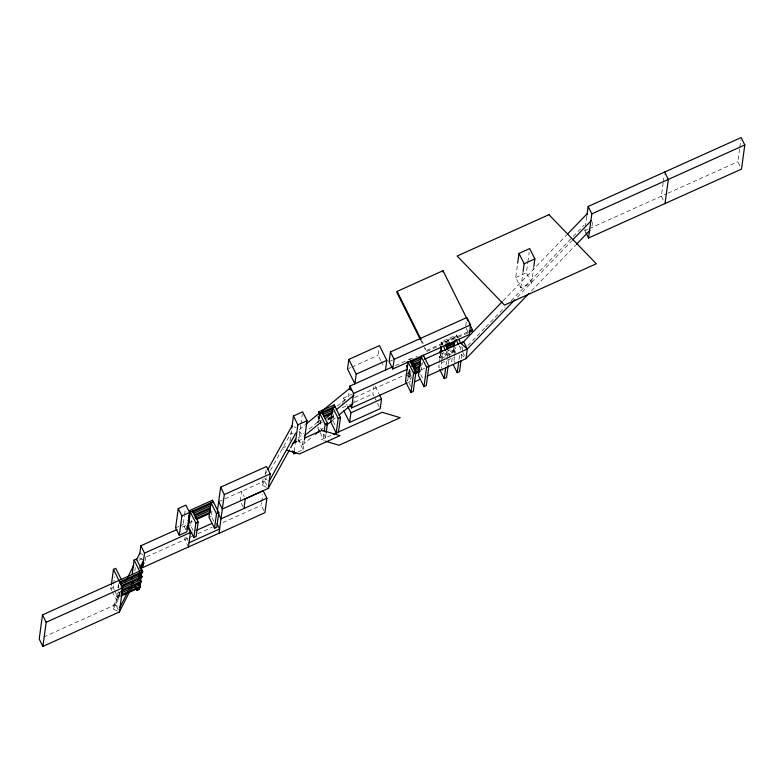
<?xml version="1.0" encoding="UTF-8"?>
<svg xmlns="http://www.w3.org/2000/svg" width="784" height="784" viewBox="0 0 784 784"><rect width="100%" height="100%" fill="white"/><g stroke="black" fill="none" stroke-linecap="round" stroke-linejoin="round"><path stroke-width="0.59" stroke-dasharray="3.92 2.94" d="M111.828 590.705L110.828 588.686L111.152 586.275M114.121 589.666L113.121 587.657L113.455 585.246M113.611 584.031L114.601 576.789M117.375 611.03L113.386 609.148L114.033 604.464L120.618 591.371M118.315 609.854L115.679 604.591L117.335 592.518M117.992 587.686L118.649 582.855M119.756 596.624L117.571 597.614L117.002 594.929L120.285 593.449M118.404 591.577L118.237 592.782L120.422 591.802M112.328 591.704L116.346 599.76L118.639 598.721L119.629 591.479M134.76 571.115L135.26 567.489M145.187 560.668L145.824 555.993M185.886 529.68L183.26 524.418L184.407 515.96M184.573 514.755L185.396 508.718M185.102 537.177L184.769 539.588L188.454 546.967M186.092 529.935L186.582 526.309M193.158 530.503L190.649 525.476L191.639 518.234M213.807 521.203L211.298 516.176L212.288 508.934M240.267 501.143L241.609 491.333L244.236 496.605M266.227 487.334L262.199 485.257L263.189 478.015L267.217 480.092M263.865 510.56L261.239 505.298L261.562 502.877M261.729 501.672L262.718 494.43M266.658 485.218L264.551 481.004L264.884 478.583M265.541 473.752L266.207 468.93M289.982 441.333L291.472 430.465M294.235 451.398L295.225 444.156M300.811 425.124L298.665 440.824L303.085 449.673L297.989 451.976M300.978 423.919L302.301 414.266M297.92 439.697L302.506 444.851L303.33 438.815M303.085 449.673L304.241 441.225M317.442 422.625L317.608 421.42L321.979 419.45M318.343 422.899L318.676 420.479M320.313 424.271L320.97 419.45M325.997 434.14L325.497 437.756L323.204 438.795L324.027 432.758M334.993 424.859L332.984 420.832L333.974 413.589M342.579 405.269L343.568 398.017L352.31 394.087M348.4 396.949L349.233 390.912M353.76 402.956L354.094 400.546M373.899 396.008L372.841 393.901L373.831 386.659M380.75 360.542L378.123 355.27L378.946 349.233M410.757 386.424L407.749 380.387L409.405 368.313M409.591 369.391L408.768 375.428L410.865 379.642M421.41 369.705L421.743 367.284M422.4 362.463L422.076 364.874L421.341 363.394M467.891 332.935L426.369 351.634L425.447 348.243M454.593 349.468L455.161 352.153L439.863 359.043L439.295 356.357L454.593 349.468L455.328 350.948L440.03 357.837L439.295 356.357M456.572 334.984L457.141 337.659L457.307 336.454L442.009 343.343L441.843 344.558L441.108 343.078L441.274 341.873L456.572 334.984L458.307 338.472M439.373 362.659L440.52 354.211L439.785 352.731M443.009 370.479L441 366.461L441.5 362.835M441.666 361.63L442.823 353.182M446.037 365.275L446.704 360.454M446.87 359.239L447.527 354.417L446.018 351.399M448.34 364.246L449.82 353.378L448.321 350.36M452.211 358.014L451.711 361.63L454.005 360.601L454.504 356.975L439.207 363.874L438.707 367.49L441 366.461M452.868 353.182L453.524 348.351M454.661 355.769L455.818 347.322M459.042 359.425L459.708 354.593M460.669 349.899L461.168 346.273M461.335 358.386L462.168 352.349M462.325 351.144L462.825 347.528L460.531 348.557L459.022 345.538M465.774 325.958L466.431 321.126M533.865 266.158L531.562 283.063L520.85 287.885L515.705 277.556L517.685 263.061M520.85 287.885L523.163 270.98M531.562 283.063L526.407 272.734L527.73 263.071M527.897 261.866L529.21 252.203M585.903 232.74L584.854 230.633L585.187 228.213M585.344 227.007L586.834 216.139M591.979 226.145L592.812 220.108M663.156 182.897L661.333 196.176L663.44 200.4M663.313 181.692L664.303 174.45M739.92 165.943L737.822 161.729L739.635 148.45M739.802 147.245L740.792 140.003M113.386 609.148L119.433 597.143M264.963 474.81L266.736 471.605M262.199 485.257L266.335 477.779M270.47 470.292L291.138 432.886L293.147 433.924M503.103 300.772L566.783 234.828M467.823 345.607L476.309 336.816M477.162 335.934L484.796 328.016M485.649 327.144L505.18 306.916M511.119 300.762L572.261 237.454M573.104 236.572L584.149 225.145M517.401 297.156L571.742 240.884M531.366 290.982L575.515 245.265M299.243 429.632L304.829 425.065M298.087 438.08L303.673 433.513M309.268 428.936L319.519 420.567M337.218 406.092L346.538 398.468M302.506 444.851L312.757 436.472M321.146 429.622L323.008 428.093M332.328 420.479L336.052 417.431M584.854 230.633L588.176 229.134M589.284 228.634L666.88 193.687M667.988 193.187L737.822 161.729M515.705 277.556L526.407 272.734M348.625 368.558L350.811 367.569M351.898 367.079L378.123 355.27M389.119 361.62L392.451 360.121M441.108 343.078L456.406 336.189M426.535 350.428L468.058 331.73M395.499 365.54L411.081 358.523M409.542 359.64L417.196 356.201M440.52 354.211L454.73 347.812M439.128 357.563L454.426 350.673M408.797 371.988L410.983 370.999M354.584 397.566L404.652 375.017M405.759 374.517L409.101 373.008L411.727 378.28M407.562 374.135L411.933 372.165M407.406 375.34L411.776 373.37M407.21 376.104L412.11 373.919M421.037 369.901L425.496 367.892M408.141 376.82L411.414 375.34M342.255 407.68L347.714 405.22M354.27 402.27L372.841 393.901M405.455 381.416L407.749 380.387M319.627 421.645L321.812 420.655M408.327 382.396L410.551 381.396M319.274 423.615L322.547 422.135M330.691 421.87L332.984 420.832M285.788 446.596L281.387 448.575L283.641 449.242M297.861 441.157L303.359 438.677M331.015 435.365L321.009 439.883L324.38 440.882M218.667 501.672L264.551 481.004M175.606 527.857L178.889 526.387M179.977 525.888L183.26 524.418M188.846 522.889L193.217 520.919M182.378 527.073L185.661 525.594M188.356 526.505L190.649 525.476M209.005 517.205L211.298 516.176M138.886 560.266L142.159 558.786M146.53 556.816L188.052 538.118M189.14 537.628L192.423 536.148M197.882 533.688L212.092 527.289M222.989 522.516L261.239 505.298M110.828 588.686L113.121 587.657M119.021 595.154L116.836 596.134L117.571 597.614M117.737 596.408L119.923 595.419M43.63 637.039L115.679 604.591M140.846 553.641L142.835 554.582M139.209 557.845L144.187 560.197M114.033 604.464L119.011 606.816M294.137 426.682L296.156 427.721M461.002 354.26L464.324 357.21M299.076 431.249L303.663 436.404M466.127 328.222L468.234 332.436M462.834 352.369L464.412 355.524M454.005 360.601L455.514 363.619M441.274 341.873L443.009 345.362M421.635 340.589L423.272 343.872M420.381 339.609L423.105 345.078M423.644 346.165L426.369 351.634M420.753 374.527L423.262 379.564M381.279 361.591L383.905 366.863M375.213 386.345L378.897 393.725M374.419 397.067L379.152 406.553M343.568 398.017L347.253 405.397M332.739 415.736L333.474 417.215M325.497 437.756L319.98 426.692L317.687 427.721L318.686 429.74M320.195 432.758L323.204 438.795M241.325 503.25L242.893 506.415M186.396 537.471L187.974 540.637M118.325 585.276L118.894 587.951L118.159 586.481M114.621 590.675L118.639 598.721"/><path stroke-width="1.18" d="M141.767 571.311L141.933 570.105L42.503 614.891L39.2 639.038L42.875 646.418L119.364 611.961L129.801 591.224M42.875 646.418L46.178 622.271L42.503 614.891M111.318 585.07L113.464 569.37L115.758 568.341L121.275 579.405M120.618 584.237L120.952 581.826M119.364 611.961L122.667 587.824L113.464 569.37M131.477 579.386L131.81 576.975M132.133 574.564L134.113 560.07L136.406 559.041L142.668 571.585L142.502 572.79L119.55 583.129L119.717 581.914L142.668 571.585M139.709 554.229L140.865 545.772L176.919 529.533M139.621 587.01L139.287 589.421L136.994 590.46L137.327 588.039M137.651 585.628L137.984 583.218M138.317 580.797L139.63 571.144L134.113 560.07M140.277 582.179L139.787 585.805L140.522 587.275L120.854 596.134M140.444 580.973L140.944 577.347M141.1 576.142L141.6 572.526M219.04 533.189L142.561 567.645L144.54 553.151L140.865 545.772M140.522 587.275L139.954 584.59L121.373 592.959M46.178 622.271L140.61 579.768L141.179 582.443L121.51 591.303M120.511 584.286L141.267 574.937L142.002 576.416L141.835 577.622L121.079 586.971M178.252 508.542L175.606 527.857L179.291 535.237L186.935 531.797L189.571 512.481L185.896 505.102L178.252 508.542L181.927 515.921L179.291 535.237M214.522 528.279L216.502 513.785L210.984 502.72L209.005 517.205L214.522 528.279L216.815 527.24L218.795 512.756L212.542 500.212L189.601 510.551L190.169 513.226M188.454 546.967L190.434 532.483L187.278 526.162M192.629 510.992L198.146 522.056L196.167 536.54L193.873 537.579L195.853 523.085L189.601 510.551M212.376 501.417L212.542 500.212M213.111 502.897L213.277 501.691L190.336 512.021L188.356 526.505L193.873 537.579M217.472 510.384L220.647 487.178L266.531 466.509L270.215 473.889L268.236 488.373L222.342 509.051L218.667 501.672M220.647 487.178L224.322 494.557L219.02 533.345L264.914 512.677L266.893 498.183L263.218 490.804L244.637 499.173M243.951 508.522L245.284 498.712M291.805 428.054L293.451 415.981L302.624 411.845L307.044 420.704L304.408 440.02M295.95 452.887L293.902 453.809L294.235 451.398M295.392 442.94L297.861 424.84L293.451 415.981M336.209 432.935L338.188 418.45L332.671 407.376L330.691 421.87L336.209 432.935L338.502 431.906L340.481 417.411L334.229 404.867L318.931 411.757L319.5 414.442M324.194 431.553L325.184 424.301L318.931 411.757M326.154 432.925L327.477 423.272L321.959 412.208M334.062 406.083L334.229 404.867M334.797 407.553L334.964 406.347L319.666 413.237L318.843 419.273L318.265 416.588L319.01 418.068M348.851 359.386L347.528 369.048L354.887 383.807L356.21 374.144L348.851 359.386L379.446 345.607L386.806 360.366L385.483 370.028M349.39 389.707L349.889 386.081L392.167 367.039M379.417 394.783L381.524 398.997L380.201 408.66L349.605 422.439L350.928 412.776L347.773 406.455M407.21 382.896L351.585 407.954L353.564 393.46L349.889 386.081M468.068 321.009L442.999 270.725L397.106 291.403L396.939 292.608L420.381 339.609M390.442 351.957L389.119 361.62L392.804 368.999L469.283 334.543L470.606 324.89L466.921 317.51L390.442 351.957L394.117 359.337L392.804 368.999M410.973 392.49L413.619 373.174L408.101 362.11L405.455 381.416L410.973 392.49L413.266 391.451L415.912 372.135L410.395 361.071M412.129 360.63L414.756 365.903L414.256 369.529L419.724 367.069M423.233 356.426L423.389 355.211L428.917 366.285L426.271 385.601L423.977 386.63L418.46 375.565L421.096 356.25L426.614 367.314L423.977 386.63M442.833 271.94L442.999 270.725M439.785 352.731L439.951 351.526L442.137 350.546M440.686 353.006L441.353 348.174L440.608 346.695L441.186 349.38M448.174 365.452L446.517 377.525L444.224 378.554L445.714 367.696M453.691 347.145L454.514 341.109M461.012 360.807L459.522 371.665L457.229 372.704L458.718 361.836M426.947 376.271L465.98 358.69L467.303 349.037L463.628 341.657L424.585 359.239M469.155 323.204L472.429 329.76L472.262 330.966L468.989 332.445M517.685 263.061L518.998 253.408L529.71 248.587L534.855 258.916L533.865 266.158M523.163 270.98L524.153 263.738L518.998 253.408M587 214.934L588.157 206.486L741.125 137.582L744.8 144.962L741.497 169.109L588.529 238.003L585.903 232.74M588.529 238.003L591.832 213.865L588.157 206.486M665.018 203.556L668.321 179.409L664.636 172.039M122.265 588.098L123.921 584.825M125.019 582.639L126.665 579.366M127.763 577.181L133.809 565.176M136.553 559.717L139.846 553.171M120.001 607.286L127.694 592.008M128.792 589.823L130.438 586.55M131.536 584.364L132.643 582.189M139.777 567.998L143.629 560.354M130.899 589.049L132.545 585.766M140.787 569.4L144.089 562.853M267.912 469.469L292.128 425.643M269.226 481.131L295.803 433.033M268.236 488.373L289.492 449.898M290.678 447.762L295.401 439.207M502.25 301.654L461.492 343.862L467.303 349.037L514.853 299.792M567.636 233.946L587.167 213.728M572.594 240.002L591.273 220.657M465.98 358.69L528.818 293.628M576.367 244.383L589.95 230.32M305.76 424.301L319.745 412.874M321.607 411.345L349.556 388.501L351.085 390.216M304.594 435.639L320.44 422.694M325.095 418.881L331.622 413.55M336.277 409.738L353.986 395.273M315.55 434.189L319.284 431.141M326.732 425.046L331.397 421.243M338.855 415.148L352.829 403.721M591.832 213.865L744.8 144.962M524.153 263.738L534.855 258.916M356.21 374.144L386.806 360.366M394.117 359.337L470.606 324.89M469.155 331.23L472.429 329.76M446.076 344.235L449.35 342.765M410.12 362.326L421.047 357.406M445.724 346.205L455.553 341.775M446.645 346.92L454.299 343.48M411.071 363.492L420.91 359.062M446.508 348.576L454.161 345.127M411.806 364.962L420.547 361.032M411.639 366.177L420.381 362.237M353.564 393.46L406.965 369.411M412.531 366.902L414.756 365.903M414.785 366.353L420.244 363.894M413.335 368.813L420.979 365.364M414.119 371.175L419.587 368.715M321.685 413.462L332.612 408.542M297.861 424.84L307.044 420.704M413.619 373.174L415.912 372.135M426.614 367.314L428.917 366.285M414.854 372.655L420.322 370.195M428.27 366.618L467.303 349.037M322.636 414.618L332.475 410.189M414.697 373.86L420.155 371.4M323.371 416.098L333.21 411.669M324.302 416.814L331.955 413.364M328.182 418.47L332.553 416.5M328.016 419.675L332.387 417.705M414.677 381.798L420.253 379.289M325.184 424.301L327.477 423.272M338.188 418.45L340.481 417.411M350.928 412.776L381.524 398.997M292.373 443.626L296.764 441.647M304.457 438.187L322.028 430.269L340.04 435.639L299.41 453.946L287.022 450.251M333.239 434.365L382.19 412.315L400.203 417.686L339.021 445.253L325.507 441.225M224.322 494.557L270.215 473.889M181.927 515.921L189.571 512.481M192.354 512.246L210.925 503.877M193.305 513.402L210.788 505.533M194.04 514.882L210.435 507.503M194.971 515.598L210.269 508.708M194.834 517.254L210.132 510.364M195.569 518.724L210.867 511.834M196.5 519.439L209.612 513.54M195.853 523.085L198.146 522.056M216.502 513.785L218.795 512.756M144.54 553.151L190.434 532.483M266.893 498.183L221 518.851L217.325 511.482M189.718 533.394L191.904 532.414M196.274 530.445L211.572 523.555M189.032 542.744L219.618 528.965L216.992 523.692M121.246 585.766L142.002 576.416M121.677 590.097L141.345 581.238M121.02 594.929L140.689 586.069M458.807 339.472L460.816 343.5M456.014 339.501L458.522 344.529M445.302 344.323L447.811 349.36M453.221 364.648L457.229 372.704M443.509 346.361L445.518 350.389M439.716 369.499L444.224 378.554M397.106 291.403L421.086 339.501M407.2 361.836L407.935 363.315M407.435 366.932L406.7 365.462L407.268 368.137M350.017 404.789L351.585 407.954M343.823 410.845L349.605 422.439M318.686 429.74L319.696 431.749M292.432 450.859L293.902 453.809M189.669 516.852L188.934 515.372L189.512 518.057M189.013 521.683L188.278 520.204L188.846 522.889M141.512 565.529L142.561 567.645M138.288 587.412L139.287 589.421M132.476 581.405L133.486 583.414M134.485 585.423L136.994 590.46M548.957 214.679L457.17 256.025L504.504 305.113L596.291 263.777L548.957 214.679"/></g></svg>
